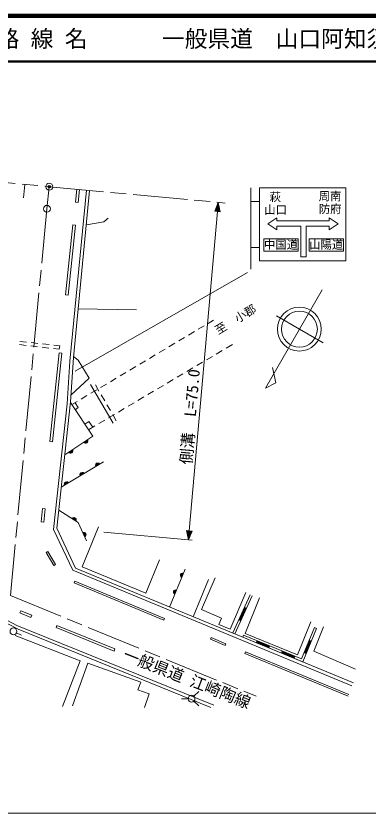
# Model space of a CAD drawing. Units: millimetres, scale not verified. Extents: x 40000 to 680000, y 20000 to 380000.
# Drawn here: x 184628 to 262067, y 205000 to 380000 of the extents above; entities that cross this region are included whole.
import ezdxf
from ezdxf.enums import TextEntityAlignment as Align

# ---------------------------------------------------------------- set-up
doc = ezdxf.new("R2010")
doc.units = ezdxf.units.MM
doc.header["$LTSCALE"] = 1000
doc.header["$PDMODE"] = 32
doc.header["$PDSIZE"] = 500
doc.linetypes.add('CHAIN', pattern=[18.5, 12, -1.5, 3.5, -1.5])
for name, color, linetype, lineweight in [('M-BGD', 7, 'Continuous', 13), ('M-BMK', 2, 'CHAIN', 13), ('M-BMK-SRVR', 3, 'Continuous', 13), ('M-STR-HTXT', 7, 'Continuous', 13), ('M-STR-STRC', 7, 'Continuous', 13), ('M-STR-STRD', 7, 'Continuous', 13), ('M-TTL', 2, 'Continuous', 140), ('M-TTL-BAND', 7, 'Continuous', 13), ('M-TTL-LINE', 7, 'Continuous', 50)]:
    doc.layers.add(name, color=color, linetype=linetype, lineweight=lineweight)
doc.layers.add('M-OTRS', color=6, linetype='Continuous')
doc.layers.add('M-TTL-TXT', color=7, linetype='Continuous')
doc.styles.add('ＭＳ ゴシック', font='')
doc.styles.get('ＭＳ ゴシック').set_extended_font_data('MS Gothic')

msp = doc.modelspace()

# ---------------------------------------------------------------- linework, layer by layer
at = {"layer": 'M-BGD'}
for p, q in [((186565, 343018), (186298, 340099)), ((200117, 341762), (196509, 304180)), ((197270, 305010), (200844, 341694)), ((200157, 334128), (203971, 334803)), ((203971, 334803), (204884, 335592)), ((198309, 315675), (211107, 315460)), ((224730, 311216), (226019, 311984)), ((226878, 312495), (228048, 313192)), ((222582, 309937), (223871, 310705)), ((218286, 307379), (219575, 308147)), ((220434, 308658), (221723, 309426)), ((216138, 306100), (217427, 306868)), ((228679, 305768), (229971, 306532)), ((230831, 307041), (232233, 307870)), ((197270, 305010), (196631, 295246)), ((197291, 305228), (198289, 304435)), ((213990, 304821), (215279, 305589)), ((226528, 304495), (227819, 305259)), ((196509, 304180), (195929, 294859)), ((198289, 304435), (200735, 300468)), ((209694, 302263), (210983, 303030)), ((211842, 303542), (213131, 304309)), ((224376, 303223), (225667, 303986)), ((207546, 300984), (208834, 301751)), ((220072, 300677), (221363, 301441)), ((222224, 301950), (223515, 302714)), ((200735, 300468), (196730, 296764)), ((205398, 299705), (206686, 300472)), ((217920, 299405), (219212, 300168)), ((201057, 299054), (206042, 290576)), ((201102, 297147), (202390, 297914)), ((202092, 299019), (202887, 297659)), ((203250, 298426), (204538, 299193)), ((213617, 296859), (214908, 297623)), ((215769, 298132), (217060, 298895)), ((198954, 295868), (200242, 296635)), ((203391, 296796), (204148, 295501)), ((211465, 295586), (212756, 296350)), ((195929, 294859), (192908, 267242)), ((193643, 267561), (196631, 295246)), ((201526, 287761), (196617, 295120)), ((196924, 294660), (198094, 295356)), ((197653, 295093), (198336, 294053)), ((198336, 294053), (197685, 293520)), ((204653, 294638), (205410, 293343)), ((209313, 294314), (210604, 295077)), ((205010, 291768), (206301, 292532)), ((205914, 292479), (206709, 291120)), ((207161, 293041), (208453, 293805)), ((199790, 290364), (200684, 290955)), ((200684, 290955), (201515, 289701)), ((202858, 290496), (204149, 291259)), ((200595, 289157), (201997, 289987)), ((195382, 283674), (201526, 287761)), ((203913, 282122), (194614, 276563)), ((199181, 259023), (202822, 267850)), ((192908, 267242), (197151, 258323)), ((197715, 258737), (193643, 267561)), ((199181, 259023), (213162, 253257)), ((213162, 253257), (216198, 260617)), ((197151, 258323), (258498, 232963)), ((258885, 233607), (197715, 258737)), ((221861, 258576), (218424, 250229)), ((226982, 256252), (223589, 248108)), ((228421, 256621), (225437, 249705)), ((231725, 245362), (235211, 253440)), ((236138, 252885), (232294, 244554)), ((236592, 252676), (232748, 244345)), ((238185, 252215), (235026, 244435)), ((225437, 249705), (229846, 247803)), ((234972, 250120), (233715, 247395)), ((235063, 250078), (233806, 247354)), ((235154, 250036), (233897, 247312)), ((235245, 249994), (233988, 247270)), ((235336, 249952), (234882, 250161)), ((180057, 247975), (185112, 245408)), ((180509, 248456), (184856, 246162)), ((229846, 247803), (229253, 246429)), ((233625, 247437), (234079, 247228)), ((246523, 239766), (249465, 247011)), ((184856, 246162), (228148, 228716)), ((185112, 245408), (227497, 228198)), ((229253, 246429), (231725, 245362)), ((250263, 245731), (247429, 238854)), ((250725, 245541), (247701, 238202)), ((252299, 245855), (250113, 240537)), ((250725, 245541), (250256, 245732)), ((184486, 243988), (198780, 238443)), ((184768, 244584), (185860, 244045)), ((234699, 244086), (234507, 243622)), ((247701, 238202), (234507, 243622)), ((247429, 238854), (234697, 244085)), ((235026, 244435), (246523, 239766)), ((237659, 242868), (237469, 242405)), ((240282, 241358), (237507, 242498)), ((240320, 241450), (237545, 242590)), ((240358, 241543), (237583, 242683)), ((240396, 241635), (237621, 242775)), ((240244, 241265), (240434, 241728)), ((249212, 242919), (248069, 240145)), ((249305, 242881), (248162, 240107)), ((249397, 242843), (248254, 240069)), ((249490, 242805), (248347, 240031)), ((249582, 242767), (249120, 242957)), ((243209, 240588), (243019, 240125)), ((245832, 239078), (243057, 240218)), ((245870, 239170), (243095, 240310)), ((245908, 239263), (243133, 240403)), ((245946, 239355), (243171, 240495)), ((247977, 240184), (248439, 239993)), ((250113, 240537), (259302, 236561)), ((198780, 238443), (194893, 228424)), ((245794, 238985), (245984, 239448)), ((197061, 228542), (200415, 237935)), ((200415, 237935), (212075, 233772)), ((212075, 233772), (211462, 232056)), ((211462, 232056), (213933, 231174)), ((213933, 231174), (212873, 228203)), ((224847, 231689), (223787, 230628)), ((221006, 230098), (222506, 230098)), ((223787, 229568), (224847, 228507))]:
    msp.add_line(p, q, dxfattribs=at)
msp.add_lwpolyline([(200161, 264764), (198345, 268753), (194065, 271475)], dxfattribs=at)
for centre in [(184078, 244879), (223256, 230098)]:
    msp.add_circle(centre, 750, dxfattribs=at)
for centre, radius, start, end in [((199961, 286720), 500, 213.63211, 33.63211), ((199961, 286720), 400, 213.63211, 33.63211), ((199961, 286720), 300, 213.63211, 33.63211), ((199961, 286720), 200, 213.63211, 33.63211), ((199961, 286720), 100, 213.63211, 33.63211), ((199961, 286720), 100, 213.63211, 33.63211), ((196631, 284505), 500, 213.63211, 33.63211), ((196631, 284505), 400, 213.63211, 33.63211), ((196631, 284505), 300, 213.63211, 33.63211), ((196631, 284505), 200, 213.63211, 33.63211), ((196631, 284505), 100, 213.63211, 33.63211), ((196631, 284505), 100, 213.63211, 33.63211), ((202626, 281352), 500, 30.86928, 210.86928), ((202626, 281352), 400, 30.86928, 210.86928), ((202626, 281352), 300, 30.86928, 210.86928), ((202626, 281352), 200, 30.86928, 210.86928), ((202626, 281352), 100, 30.86928, 210.86928), ((202626, 281352), 100, 30.86928, 210.86928), ((199193, 279300), 500, 30.86928, 210.86928), ((199193, 279300), 400, 30.86928, 210.86928), ((199193, 279300), 300, 30.86928, 210.86928), ((199193, 279300), 200, 30.86928, 210.86928), ((199193, 279300), 100, 30.86928, 210.86928), ((199193, 279300), 100, 30.86928, 210.86928), ((195759, 277248), 500, 30.86928, 210.86928), ((195759, 277248), 400, 30.86928, 210.86928), ((195759, 277248), 300, 30.86928, 210.86928), ((195759, 277248), 200, 30.86928, 210.86928), ((195759, 277248), 100, 30.86928, 210.86928), ((195759, 277248), 100, 30.86928, 210.86928), ((197402, 269352), 500, 327.53781, 147.53781), ((197402, 269352), 400, 327.53781, 147.53781), ((197402, 269352), 300, 327.53781, 147.53781), ((197402, 269352), 200, 327.53781, 147.53781), ((197402, 269352), 100, 327.53781, 147.53781), ((197402, 269352), 100, 327.53781, 147.53781), ((199540, 266129), 500, 294.48668, 114.48668), ((199540, 266129), 400, 294.48668, 114.48668), ((199540, 266129), 300, 294.48668, 114.48668), ((199540, 266129), 200, 294.48668, 114.48668), ((199540, 266129), 100, 294.48668, 114.48668), ((199540, 266129), 100, 294.48668, 114.48668), ((221290, 257189), 500, 67.62146, 247.62146), ((221290, 257189), 400, 67.62146, 247.62146), ((221290, 257189), 300, 67.62146, 247.62146), ((221290, 257189), 200, 67.62146, 247.62146), ((221290, 257189), 100, 67.62146, 247.62146), ((221290, 257189), 100, 67.62146, 247.62146), ((219767, 253490), 500, 67.62146, 247.62146), ((219767, 253490), 400, 67.62146, 247.62146), ((219767, 253490), 300, 67.62146, 247.62146), ((219767, 253490), 200, 67.62146, 247.62146), ((219767, 253490), 100, 67.62146, 247.62146), ((219767, 253490), 100, 67.62146, 247.62146)]:
    msp.add_arc(centre, radius, start, end, dxfattribs=at)
at = {"layer": 'M-BMK'}
for p, q in [((154127, 346026), (191974, 342517)), ((191974, 342517), (191448, 337661)), ((191974, 342517), (230658, 338930)), ((191448, 337661), (183406, 252740)), ((183406, 252740), (237447, 230650))]:
    msp.add_line(p, q, dxfattribs=at)
at = {"layer": 'M-BMK-SRVR'}
for p, q in [((251943, 319874), (239500, 298289)), ((246965, 311239), (241949, 314131)), ((246965, 311239), (252171, 308238)), ((241750, 299461), (241022, 302787)), ((239500, 298289), (241750, 299461))]:
    msp.add_line(p, q, dxfattribs=at)
for centre, radius in [((191974, 342517), 750), ((191448, 337661), 750), ((246965, 311239), 4819), ((246965, 311239), 3945)]:
    msp.add_circle(centre, radius, dxfattribs=at)
at = {"layer": 'M-OTRS'}
msp.add_point((191974, 342517), dxfattribs=at)
at = {"layer": 'M-STR-HTXT'}
for p, q in [((229106, 339074), (228333, 337134)), ((228572, 337113), (228642, 337910)), ((228797, 338298), (228691, 337103)), ((228811, 337092), (228951, 338686)), ((229106, 339074), (228931, 337082)), ((229050, 337071), (229190, 338665)), ((229106, 339074), (229528, 337029)), ((229275, 338256), (229170, 337061)), ((229289, 337050), (229359, 337847)), ((228931, 337082), (222754, 266964)), ((228333, 337134), (229528, 337029)), ((228487, 337522), (228452, 337124)), ((229444, 337438), (229409, 337040)), ((203938, 266653), (223399, 264897)), ((222578, 264972), (222156, 267016)), ((223352, 266911), (222156, 267016)), ((222241, 266607), (222276, 267006)), ((222395, 266995), (222325, 266198)), ((222409, 265789), (222515, 266985)), ((222634, 266974), (222494, 265380)), ((222578, 264972), (222754, 266964)), ((222578, 264972), (223352, 266911)), ((222873, 266953), (222733, 265359)), ((222888, 265747), (222993, 266943)), ((223112, 266932), (223042, 266135)), ((223197, 266523), (223232, 266922))]:
    msp.add_line(p, q, dxfattribs=at)
at = {"layer": 'M-STR-STRC'}
for p, q in [((236286, 342277), (236286, 324379)), ((238203, 326216), (238203, 342243)), ((238203, 342243), (257197, 342243)), ((257197, 342243), (257197, 326216)), ((236286, 339245), (238203, 339245)), ((241988, 335707), (240029, 334394)), ((240029, 334394), (241988, 333040)), ((241988, 335029), (241988, 335707)), ((241988, 335029), (253530, 335029)), ((253530, 335707), (255488, 334394)), ((253530, 335029), (253530, 335707)), ((255488, 334394), (253530, 333040)), ((241988, 333040), (241988, 333866)), ((247307, 333866), (241988, 333866)), ((247307, 327081), (247307, 333866)), ((248469, 333866), (248469, 327081)), ((253530, 333866), (248469, 333866)), ((253530, 333040), (253530, 333866)), ((239170, 328324), (239170, 331052)), ((239170, 331052), (246670, 331052)), ((246670, 331052), (246670, 328324)), ((249135, 331052), (256635, 331052)), ((249135, 328324), (249135, 331052)), ((256635, 331052), (256635, 328324)), ((236286, 329163), (238203, 329163)), ((246670, 328324), (239170, 328324)), ((256635, 328324), (249135, 328324)), ((257197, 326216), (238203, 326216)), ((247307, 327081), (248469, 327081)), ((197627, 302028), (235555, 323691))]:
    msp.add_line(p, q, dxfattribs=at)
at = {"layer": 'M-STR-STRD'}
for p, q in [((198007, 341957), (197703, 339115)), ((198588, 341895), (198283, 339053)), ((197703, 339115), (198283, 339053)), ((197168, 334129), (195525, 318797)), ((197749, 334067), (196106, 318735)), ((197168, 334129), (197749, 334067)), ((195525, 318797), (196106, 318735)), ((185482, 308562), (186973, 308395)), ((187967, 308284), (189457, 308117)), ((190451, 308005), (191942, 307838)), ((186899, 307676), (185409, 307852)), ((189382, 307383), (187892, 307559)), ((191864, 307090), (190375, 307266)), ((194173, 306818), (192857, 306973)), ((192936, 307727), (194255, 307579)), ((194255, 307579), (194173, 306818)), ((194156, 306019), (192073, 286585)), ((194736, 305956), (192654, 286523)), ((194156, 306019), (194736, 305956)), ((192073, 286585), (192654, 286523)), ((190497, 271879), (190181, 268930)), ((190497, 271879), (191078, 271817)), ((191078, 271817), (190762, 268868)), ((190181, 268930), (190762, 268868)), ((191278, 262237), (191633, 262449)), ((191278, 262237), (193002, 259343)), ((191633, 262449), (193357, 259555)), ((193357, 259555), (193002, 259343)), ((197591, 255894), (197441, 255532)), ((197441, 255532), (217182, 247373)), ((197591, 255894), (217331, 247736)), ((185675, 249415), (185480, 248930)), ((185480, 248930), (187898, 247954)), ((185675, 249415), (188093, 248439)), ((188093, 248439), (187898, 247954)), ((217331, 247736), (217182, 247373)), ((193653, 246196), (193457, 245711)), ((193457, 245711), (206216, 240563)), ((193653, 246196), (206412, 241048)), ((227538, 243518), (227388, 243155)), ((227538, 243518), (230798, 242170)), ((227388, 243155), (230649, 241808)), ((230798, 242170), (230649, 241808)), ((206412, 241048), (206216, 240563)), ((235102, 240391), (234952, 240029)), ((234952, 240029), (257670, 230639)), ((235102, 240391), (257820, 231002))]:
    msp.add_line(p, q, dxfattribs=at)
at = {"layer": 'M-TTL'}
msp.add_line((680000, 380000), (40000, 380000), dxfattribs=at)
at = {"layer": 'M-TTL-BAND'}
msp.add_line((40000, 205000), (579000, 205000), dxfattribs=at)
at = {"layer": 'M-TTL-LINE'}
msp.add_line((40000, 370000), (680000, 370000), dxfattribs=at)

# ---------------------------------------------------------------- texts
at = {"layer": 'M-BGD', "style": 'ＭＳ ゴシック'}
for s, height, rotation, p in [('至\u3000小郡', 1833, 30.894, (229386, 309538)), ('一般県道 江崎陶線', 2566, 338.407, (207673, 238112))]:
    msp.add_text(s, height=height, rotation=rotation, dxfattribs=at).set_placement(p, align=Align.BOTTOM_LEFT)
at = {"layer": 'M-STR-HTXT', "style": 'ＭＳ ゴシック'}
msp.add_text('側溝\u3000L=75.0', height=2566, rotation=84.966, dxfattribs=at).set_placement((224023, 281368), align=Align.BOTTOM_LEFT)
at = {"layer": 'M-STR-STRC', "style": 'ＭＳ ゴシック'}
for s, p in [(' 萩', (239172, 338786)), ('周南', (251205, 338957)), ('山口', (239225, 335956)), ('防府', (251231, 336140)), ('中国道', (239170, 328324)), ('山陽道', (249102, 328324))]:
    msp.add_text(s, height=1833, dxfattribs=at).set_placement(p, align=Align.BOTTOM_LEFT)
at = {"layer": 'M-TTL-TXT', "style": 'ＭＳ ゴシック'}
for s, p in [('路 線 名', (180380, 375000)), ('一般県道\u3000山口阿知須宇部線', (216734, 375000))]:
    msp.add_text(s, height=3666, dxfattribs=at).set_placement(p, align=Align.MIDDLE_LEFT)

doc.saveas('drawing.dxf')
